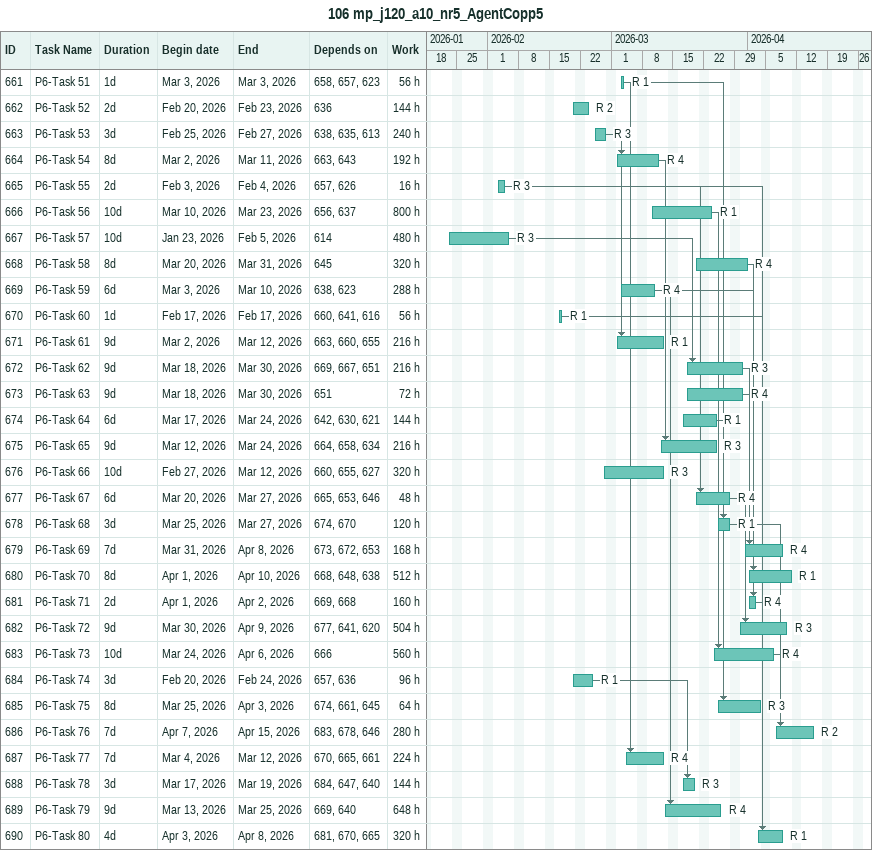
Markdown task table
106 mp_j120_a10_nr5_AgentCopp5

| ID | Task | Duration | Start | Finish | Predecessors | Resources | Work (h) |
|---|---|---|---|---|---|---|---|
| 661 | P6-Task 51 | 1d | 2026-03-03 | 2026-03-03 | 658, 657, 623 | R 1 | 56 |
| 662 | P6-Task 52 | 2d | 2026-02-20 | 2026-02-23 | 636 | R 2 | 144 |
| 663 | P6-Task 53 | 3d | 2026-02-25 | 2026-02-27 | 638, 635, 613 | R 3 | 240 |
| 664 | P6-Task 54 | 8d | 2026-03-02 | 2026-03-11 | 663, 643 | R 4 | 192 |
| 665 | P6-Task 55 | 2d | 2026-02-03 | 2026-02-04 | 657, 626 | R 3 | 16 |
| 666 | P6-Task 56 | 10d | 2026-03-10 | 2026-03-23 | 656, 637 | R 1 | 800 |
| 667 | P6-Task 57 | 10d | 2026-01-23 | 2026-02-05 | 614 | R 3 | 480 |
| 668 | P6-Task 58 | 8d | 2026-03-20 | 2026-03-31 | 645 | R 4 | 320 |
| 669 | P6-Task 59 | 6d | 2026-03-03 | 2026-03-10 | 638, 623 | R 4 | 288 |
| 670 | P6-Task 60 | 1d | 2026-02-17 | 2026-02-17 | 660, 641, 616 | R 1 | 56 |
| 671 | P6-Task 61 | 9d | 2026-03-02 | 2026-03-12 | 663, 660, 655 | R 1 | 216 |
| 672 | P6-Task 62 | 9d | 2026-03-18 | 2026-03-30 | 669, 667, 651 | R 3 | 216 |
| 673 | P6-Task 63 | 9d | 2026-03-18 | 2026-03-30 | 651 | R 4 | 72 |
| 674 | P6-Task 64 | 6d | 2026-03-17 | 2026-03-24 | 642, 630, 621 | R 1 | 144 |
| 675 | P6-Task 65 | 9d | 2026-03-12 | 2026-03-24 | 664, 658, 634 | R 3 | 216 |
| 676 | P6-Task 66 | 10d | 2026-02-27 | 2026-03-12 | 660, 655, 627 | R 3 | 320 |
| 677 | P6-Task 67 | 6d | 2026-03-20 | 2026-03-27 | 665, 653, 646 | R 4 | 48 |
| 678 | P6-Task 68 | 3d | 2026-03-25 | 2026-03-27 | 674, 670 | R 1 | 120 |
| 679 | P6-Task 69 | 7d | 2026-03-31 | 2026-04-08 | 673, 672, 653 | R 4 | 168 |
| 680 | P6-Task 70 | 8d | 2026-04-01 | 2026-04-10 | 668, 648, 638 | R 1 | 512 |
| 681 | P6-Task 71 | 2d | 2026-04-01 | 2026-04-02 | 669, 668 | R 4 | 160 |
| 682 | P6-Task 72 | 9d | 2026-03-30 | 2026-04-09 | 677, 641, 620 | R 3 | 504 |
| 683 | P6-Task 73 | 10d | 2026-03-24 | 2026-04-06 | 666 | R 4 | 560 |
| 684 | P6-Task 74 | 3d | 2026-02-20 | 2026-02-24 | 657, 636 | R 1 | 96 |
| 685 | P6-Task 75 | 8d | 2026-03-25 | 2026-04-03 | 674, 661, 645 | R 3 | 64 |
| 686 | P6-Task 76 | 7d | 2026-04-07 | 2026-04-15 | 683, 678, 646 | R 2 | 280 |
| 687 | P6-Task 77 | 7d | 2026-03-04 | 2026-03-12 | 670, 665, 661 | R 4 | 224 |
| 688 | P6-Task 78 | 3d | 2026-03-17 | 2026-03-19 | 684, 647, 640 | R 3 | 144 |
| 689 | P6-Task 79 | 9d | 2026-03-13 | 2026-03-25 | 669, 640 | R 4 | 648 |
| 690 | P6-Task 80 | 4d | 2026-04-03 | 2026-04-08 | 681, 670, 665 | R 1 | 320 |
